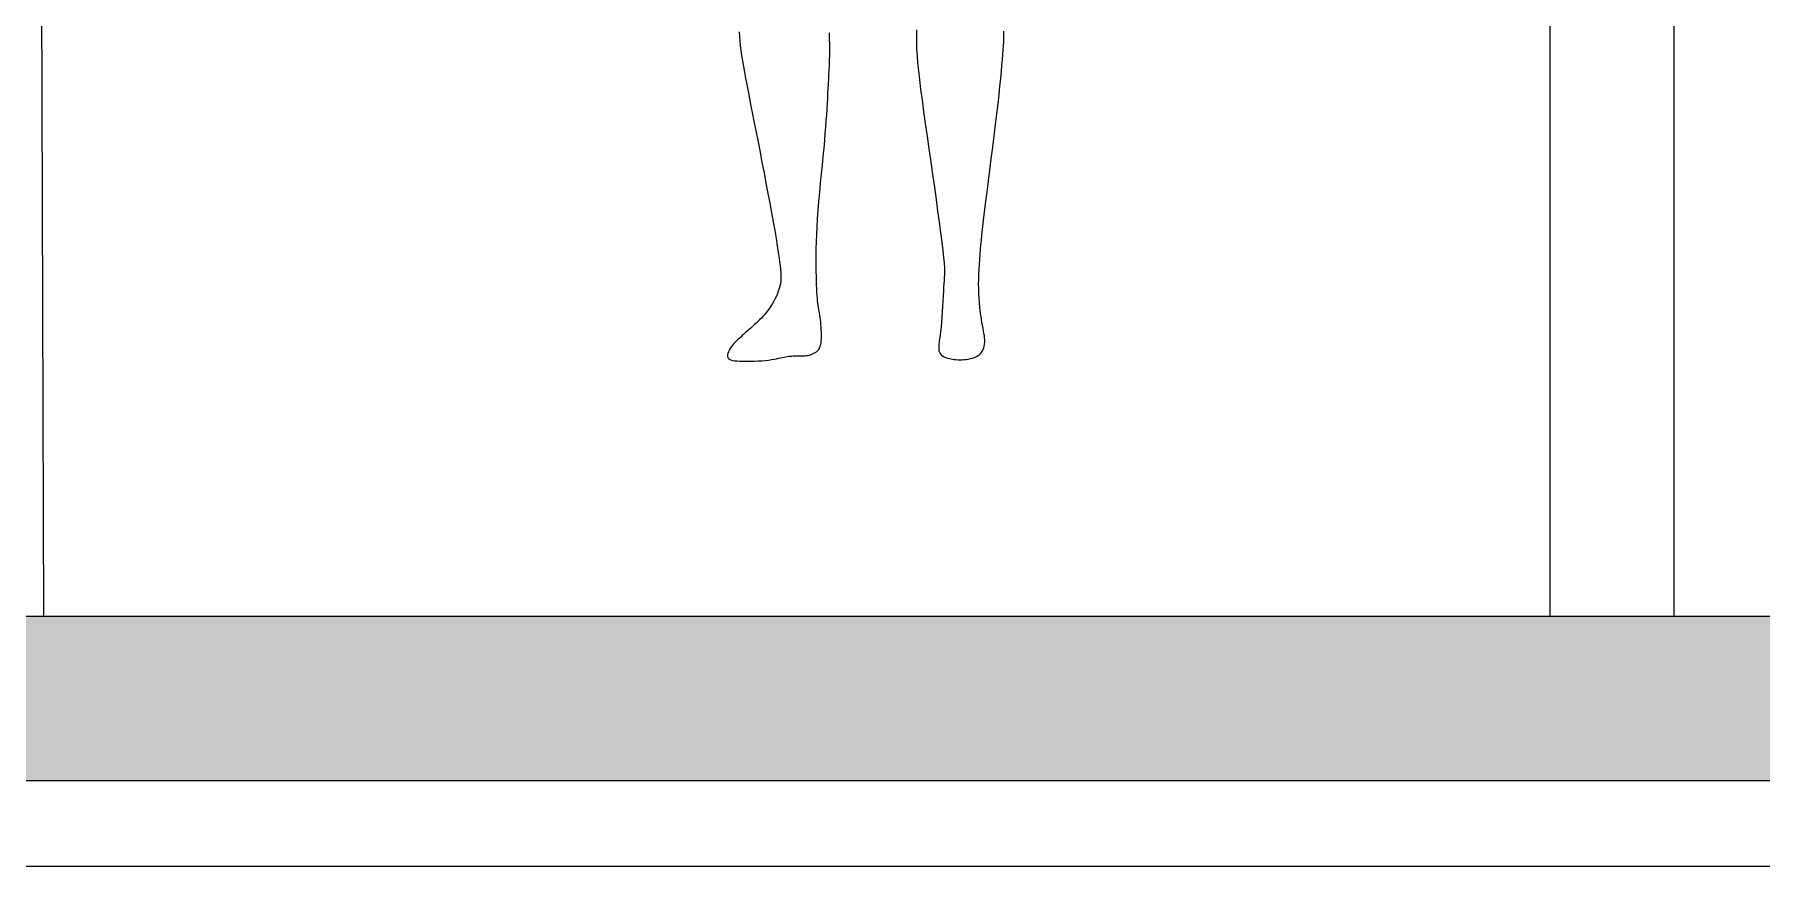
# Model space of a CAD drawing. Header units: millimetres. Extents: x -17017 to 2697, y 1903 to 18260.
# Drawn here: x -16973.3865 to -16972.9678, y 18252.9569 to 18253.1586 of the extents above; entities that cross this region are included whole.
import ezdxf

# ---------------------------------------------------------------- set-up
doc = ezdxf.new("R2010")
doc.units = ezdxf.units.MM
doc.layers.add('55', color=7, linetype='Continuous')
doc.layers.add('DIEN HOA', color=111, linetype='Continuous')

# ---------------------------------------------------------------- blocks, each defined once
blk = doc.blocks.new('Arch.Space.People65')
at = {"layer": 'DIEN HOA', "linetype": 'Continuous'}
for p, q in [((121.3592, 131.1624), (121.3596, 131.157)), ((121.3596, 131.157), (121.36, 131.1515)), ((121.469, 131.1582), (121.4689, 131.1613)), ((121.469, 131.1552), (121.469, 131.1582)), ((121.5743, 131.1646), (121.5741, 131.1569)), ((121.5741, 131.1569), (121.5741, 131.1493)), ((121.6803, 131.1587), (121.6803, 131.1631)), ((121.6803, 131.1544), (121.6803, 131.1587)), ((121.36, 131.1515), (121.3606, 131.1457)), ((121.3606, 131.1457), (121.3614, 131.1397)), ((121.3614, 131.1397), (121.3622, 131.1335)), ((121.469, 131.1523), (121.469, 131.1552)), ((121.4691, 131.1493), (121.469, 131.1523)), ((121.4691, 131.1463), (121.4691, 131.1493)), ((121.4691, 131.1432), (121.4691, 131.1463)), ((121.4691, 131.1399), (121.4691, 131.1432)), ((121.4691, 131.1365), (121.4691, 131.1399)), ((121.4691, 131.1329), (121.4691, 131.1365)), ((121.5741, 131.1493), (121.5744, 131.1416)), ((121.5744, 131.1416), (121.5749, 131.1334)), ((121.6791, 131.135), (121.6795, 131.1405)), ((121.6795, 131.1405), (121.6799, 131.1454)), ((121.6799, 131.1454), (121.6801, 131.15)), ((121.6801, 131.15), (121.6803, 131.1544)), ((121.3622, 131.1335), (121.3633, 131.1271)), ((121.3633, 131.1271), (121.3644, 131.1204)), ((121.3644, 131.1204), (121.3656, 131.1134)), ((121.4682, 131.1104), (121.4685, 131.1155)), ((121.4685, 131.1155), (121.4687, 131.1203)), ((121.4687, 131.1203), (121.4689, 131.1248)), ((121.4689, 131.1248), (121.469, 131.129)), ((121.469, 131.129), (121.4691, 131.1329)), ((121.5749, 131.1334), (121.5756, 131.1247)), ((121.5756, 131.1247), (121.5766, 131.1151)), ((121.5766, 131.1151), (121.5779, 131.1045)), ((121.6772, 131.1141), (121.6779, 131.1218)), ((121.6779, 131.1218), (121.6786, 131.1288)), ((121.6786, 131.1288), (121.6791, 131.135)), ((121.3656, 131.1134), (121.367, 131.1061)), ((121.367, 131.1061), (121.3685, 131.0984)), ((121.3685, 131.0984), (121.3701, 131.0902)), ((121.4673, 131.0936), (121.4676, 131.0994)), ((121.4676, 131.0994), (121.4679, 131.105)), ((121.4679, 131.105), (121.4682, 131.1104)), ((121.5779, 131.1045), (121.5793, 131.0926)), ((121.6743, 131.0861), (121.6754, 131.0963)), ((121.6754, 131.0963), (121.6764, 131.1056)), ((121.6764, 131.1056), (121.6772, 131.1141)), ((121.3701, 131.0902), (121.3718, 131.0816)), ((121.3718, 131.0816), (121.3736, 131.0723)), ((121.4658, 131.0686), (121.4662, 131.0751)), ((121.4662, 131.0751), (121.4666, 131.0815)), ((121.4666, 131.0815), (121.4669, 131.0876)), ((121.4669, 131.0876), (121.4673, 131.0936)), ((121.5793, 131.0926), (121.581, 131.0797)), ((121.581, 131.0797), (121.5829, 131.0658)), ((121.6717, 131.063), (121.6731, 131.075)), ((121.6731, 131.075), (121.6743, 131.0861)), ((121.3736, 131.0723), (121.3756, 131.0625)), ((121.3756, 131.0625), (121.3777, 131.0519)), ((121.4643, 131.0471), (121.4649, 131.0547)), ((121.4649, 131.0547), (121.4654, 131.0618)), ((121.4654, 131.0618), (121.4658, 131.0686)), ((121.5829, 131.0658), (121.5849, 131.0511)), ((121.6701, 131.05), (121.6717, 131.063)), ((121.3777, 131.0519), (121.3799, 131.0407)), ((121.3799, 131.0407), (121.3822, 131.0289)), ((121.463, 131.0304), (121.4637, 131.0391)), ((121.4637, 131.0391), (121.4643, 131.0471)), ((121.5849, 131.0511), (121.5871, 131.036)), ((121.5871, 131.036), (121.5893, 131.0205)), ((121.6667, 131.0224), (121.6684, 131.0364)), ((121.6684, 131.0364), (121.6701, 131.05)), ((121.3822, 131.0289), (121.3846, 131.0166)), ((121.3846, 131.0166), (121.387, 131.0041)), ((121.4602, 131.0008), (121.4612, 131.0113)), ((121.4612, 131.0113), (121.4622, 131.0212)), ((121.4622, 131.0212), (121.463, 131.0304)), ((121.5893, 131.0205), (121.5915, 131.0049)), ((121.6649, 131.0083), (121.6667, 131.0224)), ((121.387, 131.0041), (121.3895, 130.9915)), ((121.3895, 130.9915), (121.3918, 130.9789)), ((121.458, 130.9789), (121.4591, 130.99)), ((121.4591, 130.99), (121.4602, 131.0008)), ((121.5915, 131.0049), (121.5937, 130.9893)), ((121.5937, 130.9893), (121.5959, 130.974)), ((121.6614, 130.9811), (121.6631, 130.9945)), ((121.6631, 130.9945), (121.6649, 131.0083)), ((121.3918, 130.9789), (121.3942, 130.9665)), ((121.457, 130.9678), (121.458, 130.9789)), ((121.5959, 130.974), (121.598, 130.9591)), ((121.6584, 130.957), (121.6598, 130.9685)), ((121.6598, 130.9685), (121.6614, 130.9811)), ((121.3942, 130.9665), (121.3964, 130.9545)), ((121.3964, 130.9545), (121.3985, 130.9429)), ((121.4551, 130.946), (121.456, 130.9568)), ((121.456, 130.9568), (121.457, 130.9678)), ((121.598, 130.9591), (121.5999, 130.9449)), ((121.6571, 130.9468), (121.6584, 130.957)), ((121.3985, 130.9429), (121.4005, 130.932)), ((121.4005, 130.932), (121.4024, 130.9216)), ((121.4537, 130.9258), (121.4543, 130.9356)), ((121.4543, 130.9356), (121.4551, 130.946)), ((121.5999, 130.9449), (121.6018, 130.9314)), ((121.6018, 130.9314), (121.6034, 130.9189)), ((121.6543, 130.9226), (121.6551, 130.9298)), ((121.6551, 130.9298), (121.656, 130.9378)), ((121.656, 130.9378), (121.6571, 130.9468)), ((121.4024, 130.9216), (121.404, 130.9119)), ((121.404, 130.9119), (121.4055, 130.903)), ((121.4528, 130.8995), (121.453, 130.9077)), ((121.453, 130.9077), (121.4533, 130.9165)), ((121.4533, 130.9165), (121.4537, 130.9258)), ((121.6034, 130.9189), (121.6049, 130.9075)), ((121.6049, 130.9075), (121.6061, 130.8974)), ((121.6524, 130.9041), (121.653, 130.9099)), ((121.653, 130.9099), (121.6536, 130.916)), ((121.6536, 130.916), (121.6543, 130.9226)), ((121.4055, 130.903), (121.4068, 130.8948)), ((121.4068, 130.8948), (121.4079, 130.8874)), ((121.4079, 130.8874), (121.4088, 130.8809)), ((121.4527, 130.8918), (121.4528, 130.8995)), ((121.4527, 130.8846), (121.4527, 130.8918)), ((121.6061, 130.8974), (121.607, 130.8888)), ((121.607, 130.8888), (121.6077, 130.8818)), ((121.6505, 130.8805), (121.6509, 130.8865)), ((121.6509, 130.8865), (121.6514, 130.8924)), ((121.6514, 130.8924), (121.6519, 130.8983)), ((121.6519, 130.8983), (121.6524, 130.9041)), ((121.4088, 130.8809), (121.4094, 130.8753)), ((121.4094, 130.8753), (121.4098, 130.8705)), ((121.4098, 130.8705), (121.41, 130.8664)), ((121.41, 130.8664), (121.41, 130.8628)), ((121.4527, 130.8778), (121.4527, 130.8846)), ((121.4528, 130.8716), (121.4527, 130.8778)), ((121.4529, 130.8657), (121.4528, 130.8716)), ((121.453, 130.8604), (121.4529, 130.8657)), ((121.6077, 130.8818), (121.6081, 130.8761)), ((121.608, 130.8641), (121.6078, 130.8607)), ((121.6082, 130.8676), (121.608, 130.8641)), ((121.6081, 130.8761), (121.6082, 130.8715)), ((121.6082, 130.8715), (121.6082, 130.8676)), ((121.6497, 130.8624), (121.6499, 130.8684)), ((121.6499, 130.8684), (121.6502, 130.8745)), ((121.6502, 130.8745), (121.6505, 130.8805)), ((121.4057, 130.8451), (121.4044, 130.842)), ((121.4068, 130.8481), (121.4057, 130.8451)), ((121.4078, 130.851), (121.4068, 130.8481)), ((121.4087, 130.8538), (121.4078, 130.851)), ((121.4093, 130.8566), (121.4087, 130.8538)), ((121.4097, 130.8596), (121.4093, 130.8566)), ((121.41, 130.8628), (121.4097, 130.8596)), ((121.4532, 130.8554), (121.453, 130.8604)), ((121.4534, 130.8508), (121.4532, 130.8554)), ((121.4536, 130.8466), (121.4534, 130.8508)), ((121.4538, 130.8428), (121.4536, 130.8466)), ((121.4541, 130.8393), (121.4538, 130.8428)), ((121.6068, 130.8479), (121.6065, 130.8422)), ((121.6071, 130.8528), (121.6068, 130.8479)), ((121.6075, 130.857), (121.6071, 130.8528)), ((121.6078, 130.8607), (121.6075, 130.857)), ((121.6496, 130.8565), (121.6497, 130.8624)), ((121.6497, 130.8507), (121.6496, 130.8565)), ((121.6498, 130.8449), (121.6497, 130.8507)), ((121.6501, 130.8393), (121.6498, 130.8449)), ((121.3922, 130.822), (121.3903, 130.8196)), ((121.3942, 130.8245), (121.3922, 130.822)), ((121.3961, 130.8271), (121.3942, 130.8245)), ((121.3979, 130.8299), (121.3961, 130.8271)), ((121.3997, 130.8329), (121.3979, 130.8299)), ((121.4013, 130.8359), (121.3997, 130.8329)), ((121.4029, 130.8389), (121.4013, 130.8359)), ((121.4044, 130.842), (121.4029, 130.8389)), ((121.4544, 130.8361), (121.4541, 130.8393)), ((121.4547, 130.8332), (121.4544, 130.8361)), ((121.4551, 130.8306), (121.4547, 130.8332)), ((121.4555, 130.8281), (121.4551, 130.8306)), ((121.4559, 130.8258), (121.4555, 130.8281)), ((121.4563, 130.8234), (121.4559, 130.8258)), ((121.4567, 130.8211), (121.4563, 130.8234)), ((121.6055, 130.823), (121.6051, 130.8165)), ((121.6058, 130.8296), (121.6055, 130.823)), ((121.6062, 130.8361), (121.6058, 130.8296)), ((121.6065, 130.8422), (121.6062, 130.8361)), ((121.6505, 130.8339), (121.6501, 130.8393)), ((121.651, 130.8287), (121.6505, 130.8339)), ((121.6516, 130.8237), (121.651, 130.8287)), ((121.6522, 130.819), (121.6516, 130.8237)), ((121.3713, 130.8013), (121.3692, 130.7994)), ((121.3734, 130.8032), (121.3713, 130.8013)), ((121.3755, 130.8051), (121.3734, 130.8032)), ((121.3777, 130.807), (121.3755, 130.8051)), ((121.3798, 130.809), (121.3777, 130.807)), ((121.3819, 130.811), (121.3798, 130.809)), ((121.3841, 130.813), (121.3819, 130.811)), ((121.3862, 130.8151), (121.3841, 130.813)), ((121.3882, 130.8173), (121.3862, 130.8151)), ((121.3903, 130.8196), (121.3882, 130.8173)), ((121.4571, 130.8187), (121.4567, 130.8211)), ((121.4575, 130.8161), (121.4571, 130.8187)), ((121.4578, 130.8134), (121.4575, 130.8161)), ((121.4582, 130.8104), (121.4578, 130.8134)), ((121.4585, 130.8074), (121.4582, 130.8104)), ((121.4587, 130.8043), (121.4585, 130.8074)), ((121.4589, 130.8012), (121.4587, 130.8043)), ((121.459, 130.7982), (121.4589, 130.8012)), ((121.6041, 130.8043), (121.6035, 130.799)), ((121.6046, 130.8102), (121.6041, 130.8043)), ((121.6051, 130.8165), (121.6046, 130.8102)), ((121.6529, 130.8145), (121.6522, 130.819)), ((121.6535, 130.8104), (121.6529, 130.8145)), ((121.6542, 130.8065), (121.6535, 130.8104)), ((121.6549, 130.803), (121.6542, 130.8065)), ((121.6555, 130.7998), (121.6549, 130.803)), ((121.3499, 130.7807), (121.3488, 130.779)), ((121.3512, 130.7823), (121.3499, 130.7807)), ((121.3526, 130.784), (121.3512, 130.7823)), ((121.3541, 130.7856), (121.3526, 130.784)), ((121.3558, 130.7873), (121.3541, 130.7856)), ((121.3575, 130.789), (121.3558, 130.7873)), ((121.3593, 130.7906), (121.3575, 130.789)), ((121.3612, 130.7923), (121.3593, 130.7906)), ((121.3631, 130.7941), (121.3612, 130.7923)), ((121.3651, 130.7958), (121.3631, 130.7941)), ((121.3671, 130.7976), (121.3651, 130.7958)), ((121.3692, 130.7994), (121.3671, 130.7976)), ((121.457, 130.7798), (121.4577, 130.7815)), ((121.4577, 130.7815), (121.4582, 130.7833)), ((121.4582, 130.7833), (121.4586, 130.7853)), ((121.4586, 130.7853), (121.4589, 130.7875)), ((121.4589, 130.7875), (121.459, 130.7899)), ((121.4591, 130.7952), (121.459, 130.7982)), ((121.459, 130.7899), (121.4591, 130.7925)), ((121.4591, 130.7925), (121.4591, 130.7952)), ((121.6014, 130.7831), (121.6012, 130.7803)), ((121.6012, 130.7803), (121.6012, 130.7778)), ((121.6018, 130.7864), (121.6014, 130.7831)), ((121.6023, 130.7901), (121.6018, 130.7864)), ((121.6029, 130.7943), (121.6023, 130.7901)), ((121.6035, 130.799), (121.6029, 130.7943)), ((121.656, 130.7967), (121.6555, 130.7998)), ((121.6557, 130.7791), (121.6563, 130.7814)), ((121.6565, 130.7939), (121.656, 130.7967)), ((121.6563, 130.7814), (121.6567, 130.7838)), ((121.6568, 130.7912), (121.6565, 130.7939)), ((121.6567, 130.7838), (121.6569, 130.7862)), ((121.6569, 130.7887), (121.6568, 130.7912)), ((121.6569, 130.7862), (121.6569, 130.7887)), ((121.3453, 130.7711), (121.3452, 130.7698)), ((121.3452, 130.7698), (121.3452, 130.7686)), ((121.3452, 130.7686), (121.3454, 130.7675)), ((121.3457, 130.7726), (121.3453, 130.7711)), ((121.3454, 130.7675), (121.3459, 130.7666)), ((121.3462, 130.7741), (121.3457, 130.7726)), ((121.3459, 130.7666), (121.3467, 130.7657)), ((121.3469, 130.7757), (121.3462, 130.7741)), ((121.3467, 130.7657), (121.3479, 130.765)), ((121.3478, 130.7773), (121.3469, 130.7757)), ((121.3488, 130.779), (121.3478, 130.7773)), ((121.3479, 130.765), (121.3494, 130.7645)), ((121.3494, 130.7645), (121.3514, 130.764)), ((121.3514, 130.764), (121.3538, 130.7636)), ((121.3538, 130.7636), (121.3568, 130.7633)), ((121.3568, 130.7633), (121.3603, 130.7631)), ((121.3603, 130.7631), (121.3643, 130.763)), ((121.3643, 130.763), (121.3686, 130.763)), ((121.3686, 130.763), (121.3732, 130.763)), ((121.3732, 130.763), (121.3778, 130.7632)), ((121.3778, 130.7632), (121.3824, 130.7634)), ((121.3824, 130.7634), (121.3869, 130.7636)), ((121.3869, 130.7636), (121.3911, 130.764)), ((121.3911, 130.764), (121.3949, 130.7644)), ((121.3949, 130.7644), (121.3984, 130.7649)), ((121.3984, 130.7649), (121.4016, 130.7654)), ((121.4016, 130.7654), (121.4045, 130.7659)), ((121.4045, 130.7659), (121.4072, 130.7665)), ((121.4072, 130.7665), (121.4096, 130.767)), ((121.4096, 130.767), (121.4119, 130.7675)), ((121.4119, 130.7675), (121.414, 130.7679)), ((121.414, 130.7679), (121.416, 130.7683)), ((121.416, 130.7683), (121.4179, 130.7686)), ((121.4179, 130.7686), (121.4197, 130.7689)), ((121.4197, 130.7689), (121.4214, 130.7691)), ((121.4214, 130.7691), (121.4231, 130.7692)), ((121.4231, 130.7692), (121.4248, 130.7693)), ((121.4248, 130.7693), (121.4265, 130.7694)), ((121.4265, 130.7694), (121.4282, 130.7694)), ((121.4282, 130.7694), (121.43, 130.7694)), ((121.43, 130.7694), (121.4318, 130.7694)), ((121.4318, 130.7694), (121.4336, 130.7694)), ((121.4336, 130.7694), (121.4355, 130.7694)), ((121.4355, 130.7694), (121.4373, 130.7695)), ((121.4373, 130.7695), (121.4392, 130.7696)), ((121.4392, 130.7696), (121.4411, 130.7698)), ((121.4411, 130.7698), (121.4429, 130.7701)), ((121.4429, 130.7701), (121.4447, 130.7705)), ((121.4447, 130.7705), (121.4465, 130.7711)), ((121.4465, 130.7711), (121.4482, 130.7718)), ((121.4482, 130.7718), (121.4499, 130.7726)), ((121.4499, 130.7726), (121.4514, 130.7735)), ((121.4514, 130.7735), (121.4529, 130.7745)), ((121.4529, 130.7745), (121.4541, 130.7756)), ((121.4541, 130.7756), (121.4553, 130.7769)), ((121.4553, 130.7769), (121.4562, 130.7783)), ((121.4562, 130.7783), (121.457, 130.7798)), ((121.6012, 130.7778), (121.6015, 130.7756)), ((121.6015, 130.7756), (121.6021, 130.7738)), ((121.6021, 130.7738), (121.603, 130.7722)), ((121.603, 130.7722), (121.6041, 130.7708)), ((121.6041, 130.7708), (121.6055, 130.7697)), ((121.6055, 130.7697), (121.607, 130.7687)), ((121.607, 130.7687), (121.6087, 130.7679)), ((121.6087, 130.7679), (121.6105, 130.7672)), ((121.6105, 130.7672), (121.6123, 130.7666)), ((121.6123, 130.7666), (121.6142, 130.7661)), ((121.6142, 130.7661), (121.6161, 130.7657)), ((121.6161, 130.7657), (121.618, 130.7654)), ((121.618, 130.7654), (121.62, 130.7651)), ((121.62, 130.7651), (121.6221, 130.7649)), ((121.6221, 130.7649), (121.6243, 130.7648)), ((121.6243, 130.7648), (121.6267, 130.7648)), ((121.6267, 130.7648), (121.6291, 130.7648)), ((121.6291, 130.7648), (121.6316, 130.765)), ((121.6316, 130.765), (121.6343, 130.7652)), ((121.6343, 130.7652), (121.6369, 130.7656)), ((121.6369, 130.7656), (121.6396, 130.7661)), ((121.6396, 130.7661), (121.6422, 130.7668)), ((121.6422, 130.7668), (121.6447, 130.7676)), ((121.6447, 130.7676), (121.647, 130.7687)), ((121.647, 130.7687), (121.6491, 130.7699)), ((121.6491, 130.7699), (121.6509, 130.7714)), ((121.6509, 130.7714), (121.6525, 130.7731)), ((121.6525, 130.7731), (121.6538, 130.7749)), ((121.6538, 130.7749), (121.6549, 130.777)), ((121.6549, 130.777), (121.6557, 130.7791))]:
    blk.add_line(p, q, dxfattribs=at)

msp = doc.modelspace()

# ---------------------------------------------------------------- hatches: boundary and pattern name
at = {"layer": '55', "linetype": 'ByBlock'}
h = msp.add_hatch(dxfattribs=at)
h.set_pattern_fill('AR-SAND', color=256, scale=0.0009)
h.set_pattern_definition([(37.5, (-17776.606695, 17767.421496), (-0.0014400282, 0.0440471914), [0, -0.0347472, 0, -0.038862, 0, -0.0371475]), (7.5, (-17776.606695, 17767.421496), (0.0404570955, 0.064514259), [0, -0.0187452, 0, -0.0313182, 0, -0.0120015]), (327.5, (-17776.634813, 17767.421496), (0.0711893133, 0.0001293466), [0, -0.01143, 0, -0.041148, 0, -0.053721]), (317.5, (-17776.634813, 17767.421496), (0.0687200807, 0.020063639), [0, -0.005715, 0, -0.0269748, 0, -0.030861])])
h.paths.add_polyline_path([(-16972.06209, 18253.01758), (-16974.90864, 18253.01758), (-16974.90864, 18253.01717), (-16974.92164, 18253.01717), (-16974.96224, 18253.01717), (-16974.96224, 18253.01717), (-16974.97524, 18253.01717), (-16980.14884, 18253.01758), (-16982.85755, 18253.01758), (-16982.85755, 18253.01717), (-16982.87055, 18253.01717), (-16982.91115, 18253.01717), (-16982.91115, 18253.01717), (-16982.92414, 18253.01717), (-16985.7707, 18253.01758), (-16985.7707, 18252.97758), (-16977.68395, 18252.97758), (-16972.06209, 18252.97758)])

# ---------------------------------------------------------------- linework, layer by layer
for p, q in [((-16972.98902, 18253.01758), (-16972.98902, 18253.70403)), ((-16973.01902, 18253.01758), (-16973.01902, 18253.69057)), ((-16973.38425, 18253.01758), (-16973.38568, 18253.52606)), ((-16980.14884, 18253.01758), (-16972.06209, 18253.01758)), ((-16972.06209, 18252.97758), (-16985.7707, 18252.97758)), ((-16972.06209, 18252.95685), (-16985.7707, 18252.95685))]:
    msp.add_line(p, q, dxfattribs=at)

# ---------------------------------------------------------------- block references
at = {"xscale": 0.2, "yscale": 0.2, "zscale": 0.2}
msp.add_blockref('Arch.Space.People65', (-16997.48752, 18226.92678), dxfattribs=at)

doc.saveas('drawing.dxf')
